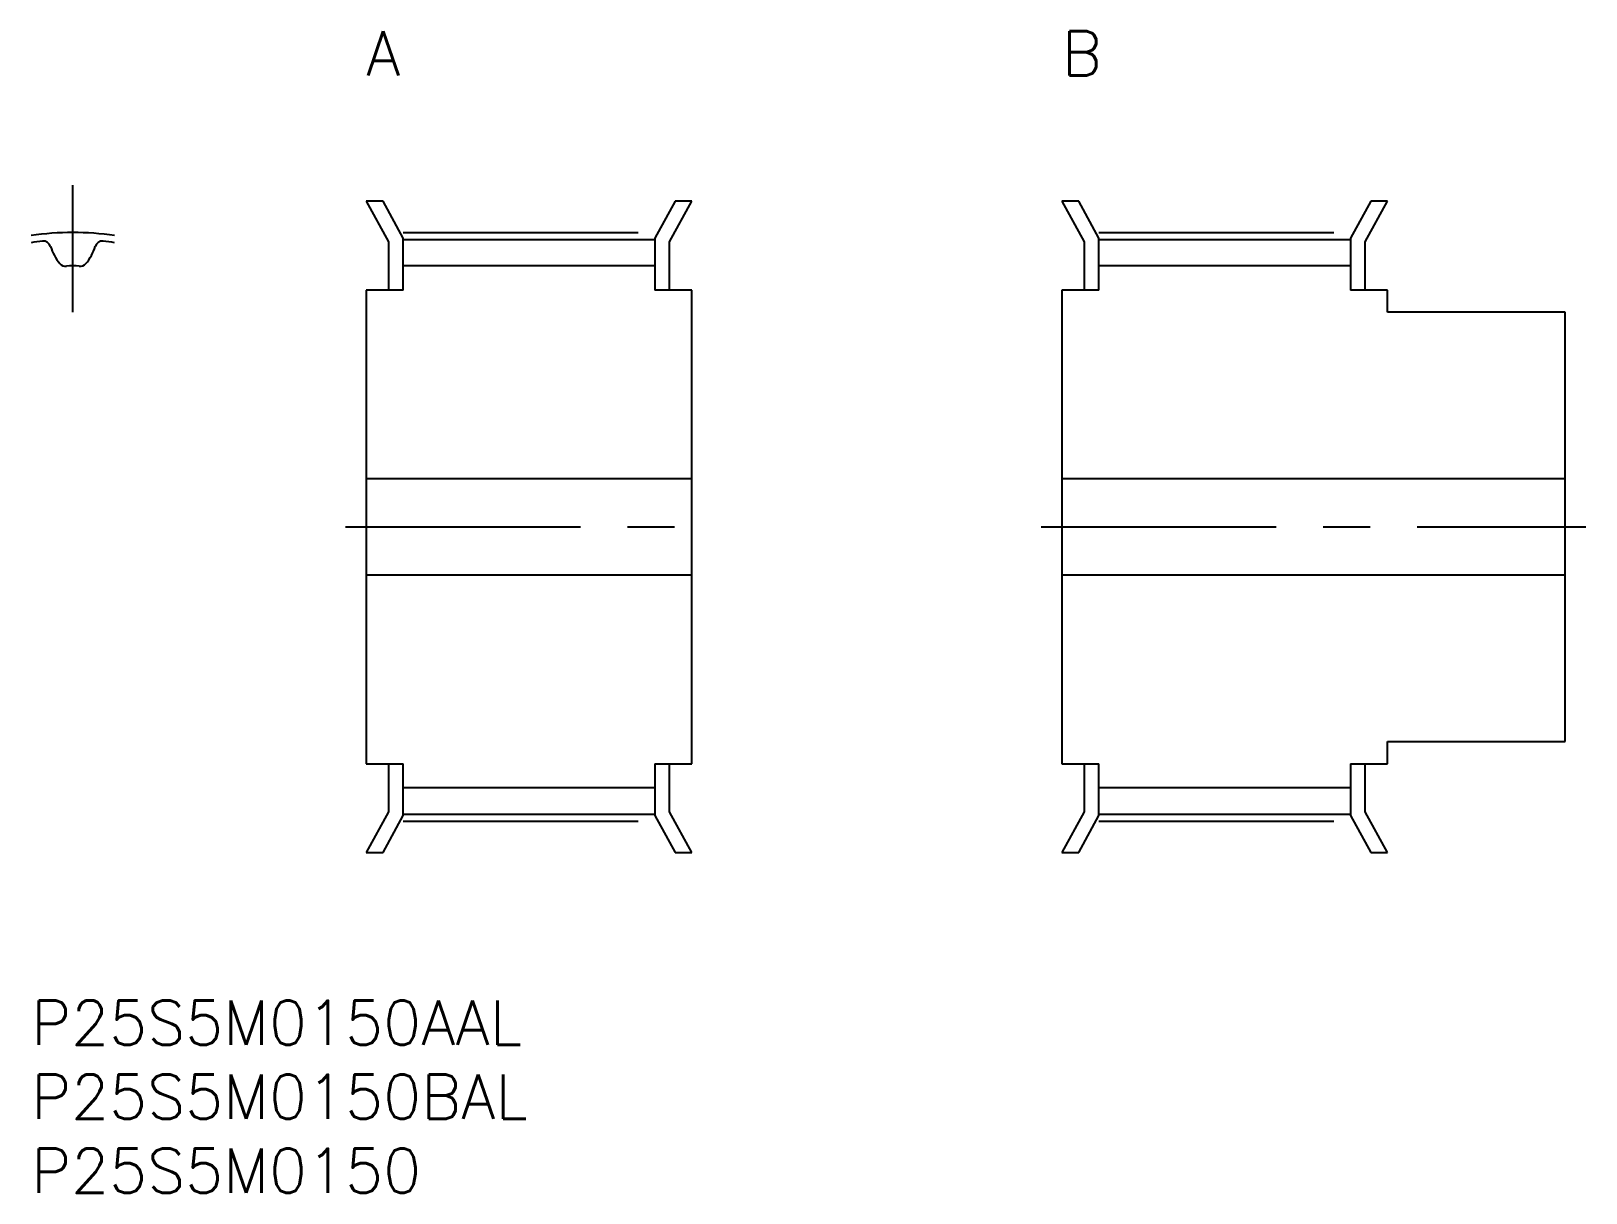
# Model space of a CAD drawing. Extents: x 0 to 105, y -13 to 66.
import ezdxf

# ---------------------------------------------------------------- set-up
doc = ezdxf.new("R2010")
doc.units = 0
doc.header["$LTSCALE"] = 0.5
doc.linetypes.add('CENTER', pattern=[50.8, 31.75, -6.35, 6.35, -6.35])
for name, color, linetype in [('MSM_CENTER', 1, 'CENTER'), ('MSM_CONTINUOUS', 7, 'CONTINUOUS'), ('MSM_PART_NUMBER', 7, 'CONTINUOUS')]:
    doc.layers.add(name, color=color, linetype=linetype)
doc.styles.get("Standard").update_dxf_attribs({"font": 'txt.shx', "height": 1, "bigfont": 'bigfont.shx'})

# ---------------------------------------------------------------- blocks, each defined once
blk = doc.blocks.new('*U36')
at = {"layer": 'MSM_PART_NUMBER'}
blk.add_text('A', height=3, dxfattribs=at).set_placement((22.64, 62.5))
blk = doc.blocks.new('*U37')
at = {"layer": 'MSM_PART_NUMBER'}
blk.add_text('B', height=3, dxfattribs=at).set_placement((69.64, 62.5))
blk = doc.blocks.new('*U38')
at = {"layer": 'MSM_PART_NUMBER'}
blk.add_text('P25S5M0150', height=3, dxfattribs=at).set_placement((0, -13))
blk = doc.blocks.new('*U39')
at = {"layer": 'MSM_PART_NUMBER'}
blk.add_text('P25S5M0150BAL', height=3, dxfattribs=at).set_placement((0, -8))
blk = doc.blocks.new('*U40')
at = {"layer": 'MSM_PART_NUMBER'}
blk.add_text('P25S5M0150AAL', height=3, dxfattribs=at).set_placement((0, -3))

msp = doc.modelspace()

# ---------------------------------------------------------------- linework, layer by layer
at = {"layer": 'MSM_CENTER'}
for p, q in [((2.82, 46.51), (2.82, 55.1)), ((25.14, 51.89), (42.14, 51.89)), ((72.14, 51.89), (89.14, 51.89)), ((21.24, 32), (46.04, 32)), ((68.24, 32), (105.04, 32)), ((25.14, 12.11), (42.14, 12.11)), ((72.14, 12.11), (89.14, 12.11))]:
    msp.add_line(p, q, dxfattribs=at)
msp.add_arc((2.82, 32), 19.89, 81.8443, 98.1557, dxfattribs=at)
at = {"layer": 'MSM_CONTINUOUS'}
for p, q in [((23.78, 54), (22.64, 54)), ((22.64, 54), (24.14, 51.25)), ((25.14, 51.5), (23.78, 54)), ((43.51, 54), (42.14, 51.5)), ((43.14, 51.25), (44.64, 54)), ((44.64, 54), (43.51, 54)), ((70.78, 54), (69.64, 54)), ((69.64, 54), (71.14, 51.25)), ((72.14, 51.5), (70.78, 54)), ((90.51, 54), (89.14, 51.5)), ((90.14, 51.25), (91.64, 54)), ((91.64, 54), (90.51, 54)), ((25.14, 48), (25.14, 51.5)), ((42.14, 51.5), (42.14, 48)), ((72.14, 48), (72.14, 51.5)), ((89.14, 51.5), (89.14, 48)), ((24.14, 51.25), (24.14, 48)), ((25.14, 51.41), (42.14, 51.41)), ((43.14, 48), (43.14, 51.25)), ((71.14, 51.25), (71.14, 48)), ((72.14, 51.41), (89.14, 51.41)), ((90.14, 48), (90.14, 51.25)), ((42.14, 49.64), (25.14, 49.64)), ((89.14, 49.64), (72.14, 49.64)), ((22.64, 48), (22.64, 16)), ((25.14, 48), (22.64, 48)), ((44.64, 48), (42.14, 48)), ((44.64, 16), (44.64, 48)), ((69.64, 48), (69.64, 16)), ((72.14, 48), (69.64, 48)), ((91.64, 48), (89.14, 48)), ((91.64, 46.5), (91.64, 48)), ((103.64, 46.5), (91.64, 46.5)), ((103.64, 17.5), (103.64, 46.5)), ((44.64, 35.25), (22.64, 35.25)), ((103.64, 35.25), (69.64, 35.25)), ((22.64, 28.75), (44.64, 28.75)), ((69.64, 28.75), (103.64, 28.75)), ((91.64, 16), (91.64, 17.5)), ((91.64, 17.5), (103.64, 17.5)), ((22.64, 16), (25.14, 16)), ((24.14, 16), (24.14, 12.75)), ((25.14, 12.5), (25.14, 16)), ((42.14, 16), (42.14, 12.5)), ((42.14, 16), (44.64, 16)), ((43.14, 12.75), (43.14, 16)), ((69.64, 16), (72.14, 16)), ((71.14, 16), (71.14, 12.75)), ((72.14, 12.5), (72.14, 16)), ((89.14, 16), (89.14, 12.5)), ((89.14, 16), (91.64, 16)), ((90.14, 12.75), (90.14, 16)), ((42.14, 14.36), (25.14, 14.36)), ((89.14, 14.36), (72.14, 14.36)), ((24.14, 12.75), (22.64, 10)), ((44.64, 10), (43.14, 12.75)), ((71.14, 12.75), (69.64, 10)), ((91.64, 10), (90.14, 12.75)), ((23.78, 10), (25.14, 12.5)), ((25.14, 12.59), (42.14, 12.59)), ((42.14, 12.5), (43.51, 10)), ((70.78, 10), (72.14, 12.5)), ((72.14, 12.59), (89.14, 12.59)), ((89.14, 12.5), (90.51, 10)), ((22.64, 10), (23.78, 10)), ((43.51, 10), (44.64, 10)), ((69.64, 10), (70.78, 10)), ((90.51, 10), (91.64, 10))]:
    msp.add_line(p, q, dxfattribs=at)
for centre, radius, start, end in [((2.82, 32), 19.41, 96.0413, 98.3587), ((0.83, 50.81), 0.5, 16.7041, 96.0413), ((4.45, 51.89), 3.27, 196.7041, 219.991), ((1.2, 51.89), 3.27, 320.009, 343.2959), ((4.81, 50.81), 0.5, 83.9587, 163.2959), ((2.82, 32), 19.41, 81.6413, 83.9587), ((2.32, 50.11), 0.5, 219.991, 277.6274), ((2.82, 46.37), 3.28, 82.3726, 97.6274), ((3.32, 50.11), 0.5, 262.3726, 320.009)]:
    msp.add_arc(centre, radius, start, end, dxfattribs=at)

# ---------------------------------------------------------------- block references
for name in ['*U36', '*U37', '*U40', '*U39', '*U38']:
    msp.add_blockref(name, (0, 0), dxfattribs=at)

doc.saveas('drawing.dxf')
